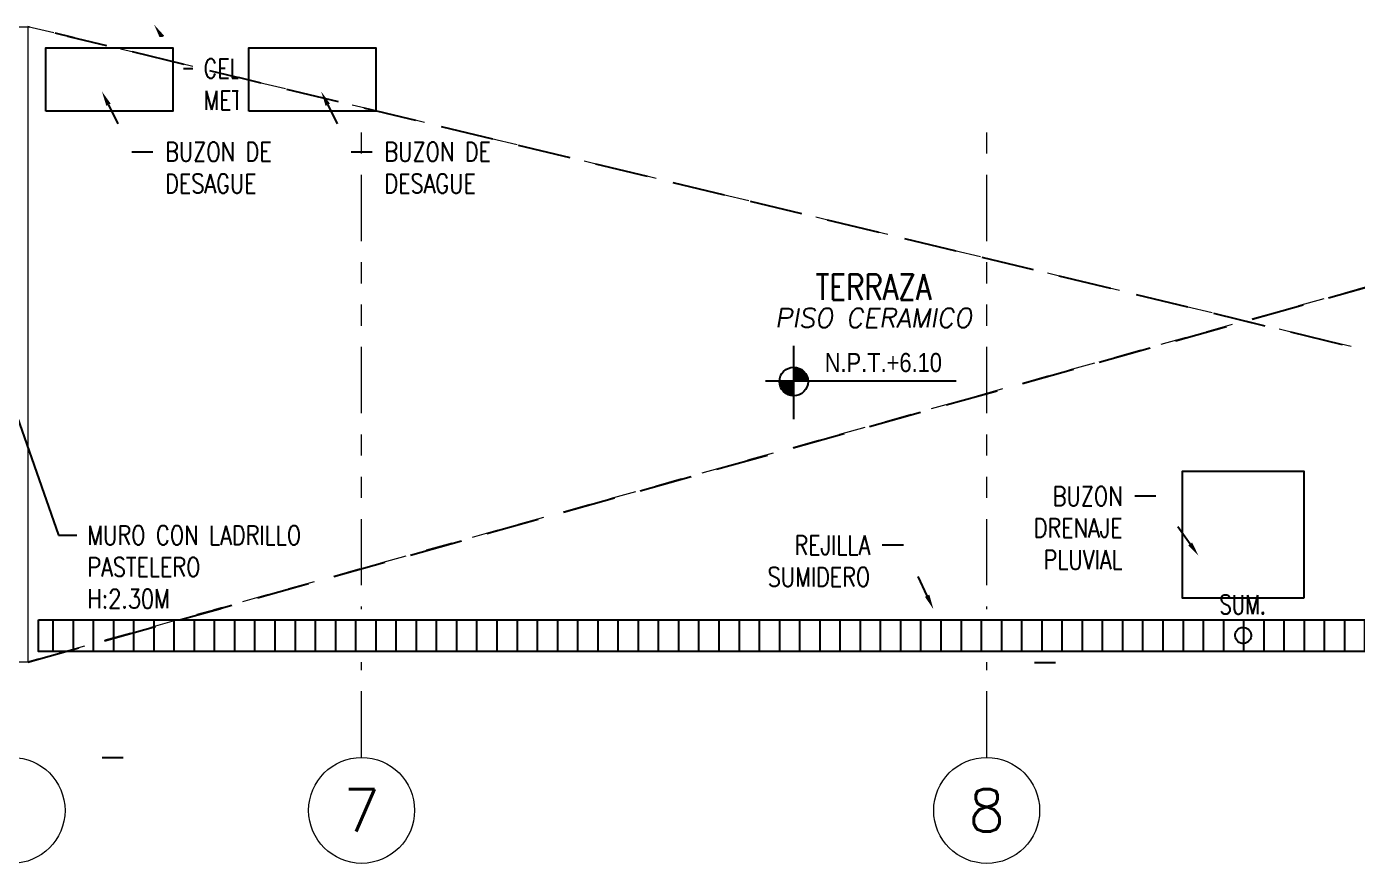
# Model space of a CAD drawing. Header units: millimetres. Extents: x -3 to 53, y -110 to 39.
# Drawn here: x 10.49 to 16.77, y 18.25 to 22.2 of the extents above; entities that cross this region are included whole.
import ezdxf
from ezdxf import colors
from ezdxf.entities.mleader import LeaderData, LeaderLine
from ezdxf.enums import TextEntityAlignment as Align
from ezdxf.math import Vec2, Vec3
from ezdxf.xclip import XClip

# ---------------------------------------------------------------- set-up
doc = ezdxf.new("R2010")
doc.units = ezdxf.units.MM
doc.header["$XCLIPFRAME"] = 2
doc.set_wipeout_variables(frame=1)
for name, pattern in [('ACAD_ISO07W100', [3, 0, -3]), ('CONTINUO', [0]), ('DOT', [6.35, 0, -6.35]), ('HIDDEN2', [0.1875, 0.125, -0.0625]), ('PHANTOM', [63.5, 31.75, -6.35, 6.35, -6.35, 6.35, -6.35]), ('PHANTOM2', [1.25, 0.625, -0.125, 0.125, -0.125, 0.125, -0.125])]:
    doc.linetypes.add(name, pattern=pattern)
for name, color, linetype in [('A-EJES', 8, 'PHANTOM'), ('A-NIVELES-NPT', 8, 'Continuous'), ('A-PROYECCIONES', 8, 'HIDDEN2'), ('A-TEXTO-ACABADO PISO', 8, 'Continuous'), ('A-TEXTO-INDICACIONES', 8, 'Continuous'), ('DLP_TEXTO AMBIENTE', 8, 'Continuous')]:
    doc.layers.add(name, color=color, linetype=linetype)
doc.layers.add('A-MURO ALTO', color=8, linetype='Continuous', lineweight=20)
doc.layers.add('A-MUROS', color=8, linetype='Continuous', lineweight=30)
doc.styles.add('R80', font='ARIALN.TTF', dxfattribs={"height": 2.03})
doc.styles.add('ROMANS', font='ROMANS.shx', dxfattribs={"oblique": 10})
doc.styles.add('TXT_COTAS', font='romans.shx', dxfattribs={"width": 0.8})

# ---------------------------------------------------------------- blocks, each defined once
blk = doc.blocks.new('TEXTO AMBIENTES P1')
at = {"layer": 'A-TEXTO-ACABADO PISO', "color": 8, "lineweight": 0, "insert": (13.1407, -15.1801), "char_height": 0.09, "attachment_point": 2, "rotation": 0.00002, "style": 'ROMANS'}
blk.add_mtext_dynamic_manual_height_columns('PISO CERAMICO', width=1.20225, gutter_width=12.5, heights=[0], dxfattribs=at)
at = {"layer": 'DLP_TEXTO AMBIENTE', "color": 8, "lineweight": 0, "style": 'ROMANS', "width": 0.8}
blk.add_text('TERRAZA', height=0.12, dxfattribs=at).set_placement((13.1409, -15.1395, 0), align=Align.CENTER)
blk = doc.blocks.new('Ejes_Torre C 1var')
at = {"layer": 'A-EJES', "color": 8, "linetype": 'PHANTOM2', "lineweight": 0, "ltscale": 0.5}
for points in [[(12.075, -3.4499), (12.075, -0.4999)], [(15.025, -3.45), (15.025, -0.5)]]:
    blk.add_lwpolyline(points, dxfattribs=at)
at = {"layer": 'A-EJES', "color": 8, "linetype": 'Continuous', "lineweight": 0}
for centre in [(10.425, -3.7), (12.075, -3.6999), (15.025, -3.7)]:
    blk.add_circle(centre, 0.25, dxfattribs=at)
at = {"layer": 'A-EJES', "color": 8, "linetype": 'Continuous', "lineweight": 0, "style": 'ROMANS'}
for s, p in [('7', (12.075, -3.6999)), ('8', (15.025, -3.7))]:
    blk.add_text(s, height=0.2, dxfattribs=at).set_placement(p, align=Align.MIDDLE_CENTER)
blk = doc.blocks.new('b1')
at = {"color": 8}
blk.add_wipeout([(0, -0.4), (0, 0), (0.7, 0), (0.7, -0.4)], dxfattribs=at)
blk.add_lwpolyline([(0.05, -0.35), (0.05, -0.05), (0.65, -0.05), (0.65, -0.35)], close=True, dxfattribs=at)
blk = doc.blocks.new('b4')
at = {"color": 8}
blk.add_wipeout([(0.6732, -0.7), (0, -0.7), (0, 0), (0.6732, 0)], dxfattribs=at)
blk.add_lwpolyline([(0.6232, -0.65), (0.05, -0.65), (0.05, -0.05), (0.6232, -0.05)], close=True, dxfattribs=at)
blk = doc.blocks.new('*U256')
at = {"color": 8}
blk.add_ellipse((0, 0), major_axis=(0.0118, 0.036), ratio=1, start_param=5.813820330443059, end_param=12.09700563762265, dxfattribs=at)
at = {"layer": 'A-TEXTO-INDICACIONES', "color": 8, "style": 'ROMANS', "width": 0.75}
blk.add_text('SUM.', height=0.09, dxfattribs=at).set_placement((-0.1125, 0.1003))
blk = doc.blocks.new('FONDO_')
at = {"layer": 'A-MURO ALTO', "color": 8}
blk.add_lwpolyline([(-12.6657, -15.4278), (-15.5932, -14.7725), (-15.5604, -14.6261), (-12.6329, -15.2815)], close=True, dxfattribs=at)
at = {"layer": 'A-PROYECCIONES', "color": 8, "ltscale": 2}
for p, q in [((-15.5932, -14.7725), (-14.9108, -27.6322)), ((-18.3021, -26.873), (-12.6657, -15.4278))]:
    blk.add_line(p, q, dxfattribs=at)
blk = doc.blocks.new('SIM NIVEL PLANTA')
at = {"linetype": 'Continuous'}
h = blk.add_hatch(dxfattribs=at)
h.set_pattern_fill('_USER', color=8, scale=0.089997, angle=45, style=0, pattern_type=0)
h.set_pattern_definition([(45, (31854.49523, 23864.84028), (-0.06363728001, 0.06363728001), [])])
h.paths.add_polyline_path([(-17.33, 0), (-15.98, 0, 0.409209), (-17.33, 1.33)])
h.paths.add_polyline_path([(-18.68, 0, 0.004279), (-18.68, -0.02, 0.414214), (-17.33, -1.37), (-17.33, 0)])
at = {"color": 8}
for p, q in [((-17.33, -3.58), (-17.33, 3.34)), ((-2, 0), (-20, 0))]:
    blk.add_line(p, q, dxfattribs=at)
at = {"color": 8, "linetype": 'Continuous'}
blk.add_circle((-17.33, -0.02), 1.35, dxfattribs=at)
at = {"color": 8, "style": 'R80'}
blk.add_attdef('N.P.T.+0.00', text='', height=1.8, dxfattribs=at).set_placement((-8.87, 1.77), align=Align.MIDDLE_CENTER)
blk = doc.blocks.new('TEXTO NOTAS P1')
at = {"layer": 'A-TEXTO-INDICACIONES'}
ml = blk.add_multileader_mtext('Standard', dxfattribs=at)
ml.set_content('\\pxsm1,t16;CELOSIA\\PMETALICA', color=256, style='TXT_COTAS')
ml.set_leader_properties(color=7)
ml.build(insert=Vec2(0, 0))
ml.multileader.update_dxf_attribs({"dogleg_length": 0.05, "arrow_head_size": 0.07})
ctx = ml.context
ctx.base_point, ctx.char_height, ctx.arrow_head_size, ctx.landing_gap_size, ctx.plane_origin = Vec3(9.9287, -14.048), 0.09, 0.07, 0.05, Vec3(9.6108, -14.608)
notes = []
notes.append((ctx, [(0, (1, 1, 0), (9.8787, -14.048), (1, 0), 0.05, [(0, [(9.7456, -13.8411)], 0, [])])]))
ctx.mtext.insert, ctx.mtext.width, ctx.mtext.defined_height, ctx.mtext.flow_direction = Vec3(9.9787, -14.003), 1.024058, 0.5146, 5
ml = blk.add_multileader_mtext('Standard', dxfattribs=at)
ml.set_content('\\pxsm1;MURO CON LADRILLO PASTELERO\\P\\pt16;H:2.30M', color=256, style='TXT_COTAS')
ml.set_leader_properties(color=7)
ml.build(insert=Vec2(0, 0))
ml.multileader.update_dxf_attribs({"dogleg_length": 0.05, "arrow_head_size": 0.07})
ctx = ml.context
ctx.base_point, ctx.char_height, ctx.arrow_head_size, ctx.landing_gap_size, ctx.plane_origin = Vec3(9.3805, -16.251), 0.09, 0.07, 0.05, Vec3(8.0866, -15.8181)
notes.append((ctx, [(0, (1, 1, 0), (9.2936, -16.251), (1, 0), 0.0869, [(0, [(9.0415, -15.5274)], 0, [])])]))
ctx.mtext.insert, ctx.mtext.width, ctx.mtext.defined_height, ctx.mtext.flow_direction = Vec3(9.4305, -16.206), 1.102183, 0.8046, 5
for ctx, leaders in notes:
    for number, flags, end, landing, length, lines in leaders:
        leader = LeaderData()
        leader.index, (leader.has_last_leader_line, leader.has_dogleg_vector, leader.attachment_direction) = number, flags
        leader.last_leader_point, leader.dogleg_vector, leader.dogleg_length = Vec3(end), Vec3(landing), length
        for number, points, colour, breaks in lines:
            line = LeaderLine()
            line.index, line.vertices, line.color, line.breaks = number, Vec3.list(points), colors.encode_raw_color(colour), breaks
            leader.lines.append(line)
        ctx.leaders.append(leader)
blk = doc.blocks.new('IISS P1')
at = {"color": 8}
for p in [(9.1841, -13.9), (10.1425, -13.9)]:
    blk.add_blockref('b1', p, dxfattribs=at)
at = {"color": 8, "linetype": 'CONTINUO'}
blk.add_blockref('b4', (14.5491, -15.8988, 0), dxfattribs=at)
at = {"layer": 'A-TEXTO-INDICACIONES', "color": 8}
ml = blk.add_multileader_mtext('Standard', dxfattribs=at)
ml.set_content('BUZON DE DESAGUE', color=8, style='TXT_COTAS')
ml.set_leader_properties(color=7)
ml.build(insert=Vec2(0, 0))
ml.multileader.update_dxf_attribs({"dogleg_length": 0.05, "arrow_head_size": 0.07})
ctx = ml.context
ctx.base_point, ctx.char_height, ctx.arrow_head_size, ctx.landing_gap_size, ctx.plane_origin = Vec3(9.7473, -14.4411), 0.09, 0.07, 0.05, Vec3(9.3493, -14.0656)
notes = []
notes.append((ctx, [(0, (1, 1, 0), (9.6403, -14.4411), (1, 0), 0.107, [(0, [(9.4992, -14.1564)], 0, [])])]))
ctx.mtext.insert, ctx.mtext.width, ctx.mtext.defined_height, ctx.mtext.flow_direction = Vec3(9.7973, -14.3961), 0.583248, 0.8046, 5
ml = blk.add_multileader_mtext('Standard', dxfattribs=at)
ml.set_content('BUZON DE DESAGUE', color=8, style='TXT_COTAS')
ml.set_leader_properties(color=7)
ml.build(insert=Vec2(0, 0))
ml.multileader.update_dxf_attribs({"dogleg_length": 0.05, "arrow_head_size": 0.07})
ctx = ml.context
ctx.base_point, ctx.char_height, ctx.arrow_head_size, ctx.landing_gap_size, ctx.plane_origin = Vec3(10.7821, -14.4411), 0.09, 0.07, 0.05, Vec3(10.3842, -14.0656)
notes.append((ctx, [(0, (1, 1, 0), (10.6751, -14.4411), (1, 0), 0.107, [(0, [(10.534, -14.1564)], 0, [])])]))
ctx.mtext.insert, ctx.mtext.width, ctx.mtext.defined_height, ctx.mtext.flow_direction = Vec3(10.8321, -14.3961), 0.583248, 0.8046, 5
ml = blk.add_multileader_mtext('Standard', dxfattribs=at)
ml.set_content('BUZON DRENAJE PLUVIAL', color=8, style='TXT_COTAS')
ml.set_leader_properties(color=7)
ml.build(insert=Vec2(0, 0))
ml.multileader.update_dxf_attribs({"dogleg_length": 0.05, "arrow_head_size": 0.07})
ctx = ml.context
ctx.base_point, ctx.char_height, ctx.arrow_head_size, ctx.landing_gap_size, ctx.plane_origin = Vec3(13.8208, -16.0666, 0), 0.09, 0.07, 0.05, Vec3(14.8258, -15.6019, 0)
ctx.text_align_type = 2
notes.append((ctx, [(0, (1, 1, 0), (14.4735, -16.0666, 0), (-1, 0), 0.107, [(0, [(14.6759, -16.3495, 0)], 0, [])])]))
ctx.mtext.insert, ctx.mtext.width, ctx.mtext.defined_height, ctx.mtext.alignment, ctx.mtext.flow_direction = Vec3(14.3166, -16.0216, 0), 0.583248, 0.8046, 3, 5
for ctx, leaders in notes:
    for number, flags, end, landing, length, lines in leaders:
        leader = LeaderData()
        leader.index, (leader.has_last_leader_line, leader.has_dogleg_vector, leader.attachment_direction) = number, flags
        leader.last_leader_point, leader.dogleg_vector, leader.dogleg_length = Vec3(end), Vec3(landing), length
        for number, points, colour, breaks in lines:
            line = LeaderLine()
            line.index, line.vertices, line.color, line.breaks = number, Vec3.list(points), colors.encode_raw_color(colour), breaks
            leader.lines.append(line)
        ctx.leaders.append(leader)
at = {"color": 8}
blk.add_wipeout([(9.1502, -16.6001), (21.55, -16.6001), (21.55, -16.8501), (9.1502, -16.8501)], dxfattribs=at).translate(0, 0, 0)
at = {"linetype": 'CONTINUO'}
h = blk.add_hatch(dxfattribs=at)
h.set_pattern_fill('ANSI31', color=8, scale=0.03, angle=45)
h.set_pattern_definition([(90, (9.00003, -36.04996), (-0.09525, 0), [])])
h.paths.add_polyline_path([(9.2002, -16.6501), (21.5, -16.6501), (21.5, -16.8001), (9.2002, -16.8001)])
at = {"color": 8, "linetype": 'CONTINUO', "elevation": 0}
blk.add_lwpolyline([(9.2002, -16.6501), (21.5, -16.6501), (21.5, -16.8001), (9.2002, -16.8001)], close=True, dxfattribs=at)
at = {"color": 8, "ltscale": 0.05}
blk.add_blockref('*U256', (14.8857, -16.7238, 0), dxfattribs=at)
at = {"layer": 'A-TEXTO-INDICACIONES', "color": 8}
ml = blk.add_multileader_mtext('Standard', dxfattribs=at)
ml.set_content('REJILLA SUMIDERO', color=8, style='TXT_COTAS')
ml.set_leader_properties(color=7)
ml.build(insert=Vec2(0, 0))
ml.multileader.update_dxf_attribs({"dogleg_length": 0.05, "arrow_head_size": 0.07})
ctx = ml.context
ctx.base_point, ctx.char_height, ctx.arrow_head_size, ctx.landing_gap_size, ctx.plane_origin = Vec3(12.5578, -16.2979), 0.09, 0.07, 0.05, Vec3(13.5735, -15.9224)
ctx.text_align_type = 2
notes = []
notes.append((ctx, [(0, (1, 1, 0), (13.2825, -16.2979), (-1, 0), 0.107, [(0, [(13.4236, -16.6001)], 0, [])])]))
ctx.mtext.insert, ctx.mtext.width, ctx.mtext.defined_height, ctx.mtext.alignment, ctx.mtext.flow_direction = Vec3(13.1255, -16.2529), 0.583248, 0.8046, 3, 5
for ctx, leaders in notes:
    for number, flags, end, landing, length, lines in leaders:
        leader = LeaderData()
        leader.index, (leader.has_last_leader_line, leader.has_dogleg_vector, leader.attachment_direction) = number, flags
        leader.last_leader_point, leader.dogleg_vector, leader.dogleg_length = Vec3(end), Vec3(landing), length
        for number, points, colour, breaks in lines:
            line = LeaderLine()
            line.index, line.vertices, line.color, line.breaks = number, Vec3.list(points), colors.encode_raw_color(colour), breaks
            leader.lines.append(line)
        ctx.leaders.append(leader)
blk = doc.blocks.new('arq.')
at = {"layer": 'A-MUROS', "color": 8}
blk.add_blockref('Ejes_Torre C 1var', (101.2127, 24.0936), dxfattribs=at)
at = {"layer": 'A-NIVELES-NPT', "color": 8, "lineweight": 0}
ref = blk.add_blockref('SIM NIVEL PLANTA', (116.1934, 22.4191, 0), dxfattribs=dict(at, xscale=0.05, yscale=0.05, zscale=0.05))
ref.add_attrib('N.P.T.+0.00', 'N.P.T.+6.10', dxfattribs={"layer": '0', "height": 0.09, "style": 'R80'}).set_placement((115.7499, 22.5078, 0), align=Align.MIDDLE_CENTER)
at = {"layer": 'A-TEXTO-INDICACIONES', "color": 8}
blk.add_blockref('TEXTO NOTAS P1', (102.5627, 37.9436), dxfattribs=at)
at = {"layer": 'DLP_TEXTO AMBIENTE', "color": 8}
blk.add_blockref('TEXTO AMBIENTES P1', (102.5627, 37.9436), dxfattribs=at)
at = {"color": 8, "linetype": 'ACAD_ISO07W100', "ltscale": 5}
ref = blk.add_blockref('IISS P1', (102.5627, 37.9436), dxfattribs=at)
XClip(ref).set_block_clipping_path([(-1.1998675355, -16.8514768426), (48.5500013503, -11.0499602037)])
at = {"layer": 'A-PROYECCIONES', "color": 8, "lineweight": 0}
for p, q in [((124.1127, 24.5685, 0), (111.7132, 21.0948, 0)), ((111.7129, 24.0945, 0), (124.113, 21.0961, 0))]:
    blk.add_line(p, q, dxfattribs=at)
at = {"color": 8, "linetype": 'DOT'}
ref = blk.add_blockref('FONDO_', (93.8909, 33.0827), dxfattribs=dict(at, rotation=102.6173891652518))
XClip(ref).set_block_clipping_path([(-13.2902250815, -2.4271841227), (-25.0859891039, -55.1232695242), (-5.7853781296, -59.4436180056), (6.0103858928, -6.7475326041)])

msp = doc.modelspace()

# ---------------------------------------------------------------- block references
at = {"color": 7}
msp.add_blockref('arq.', (-101.2125, -1.8936), dxfattribs=at)

doc.saveas('drawing.dxf')
